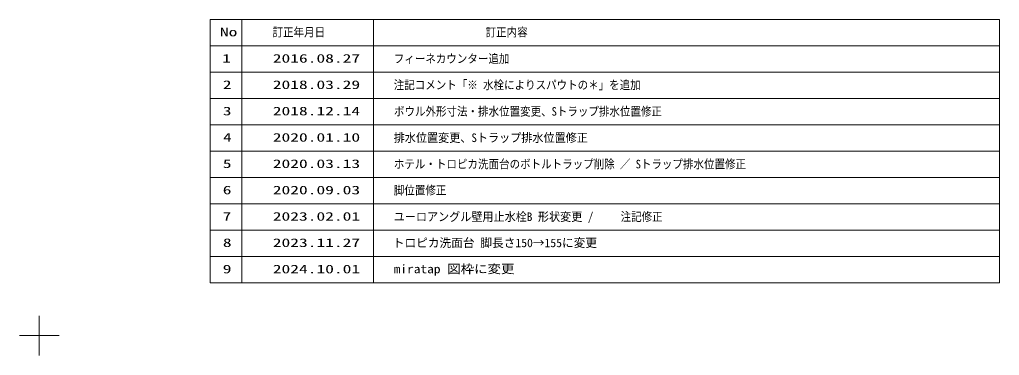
# Model space of a CAD drawing. Units: millimetres, scale not verified. Extents: x -6062 to 6062, y -3045 to 3045.
# Drawn here: x 2338 to 6062, y -3045 to -1770 of the extents above; entities that cross this region are included whole.
import ezdxf
from ezdxf.enums import TextEntityAlignment as Align

# ---------------------------------------------------------------- set-up
doc = ezdxf.new("R2010")
doc.units = ezdxf.units.MM
doc.header["$LTSCALE"] = 20
doc.layers.add('0-0_1図面枠', color=7, linetype='Continuous', lineweight=9)
doc.styles.add('ＭＳ ゴシック', font='')
doc.styles.get('ＭＳ ゴシック').set_extended_font_data('MS Gothic')

# ---------------------------------------------------------------- blocks, each defined once
blk = doc.blocks.new('グループ')
at = {"layer": '0-0_1図面枠'}
for p, q in [((84000, -57900), (84000, -60900)), ((85500, -59400), (82500, -59400))]:
    blk.add_line(p, q, dxfattribs=at)
blk = doc.blocks.new('グループ-1')
at = {"layer": '0-0_1図面枠'}
for p, q in [((99400, -35400), (99400, -55400)), ((109400, -35400), (109400, -55400)), ((97000, -37400), (157000, -37400)), ((97000, -39400), (157000, -39400)), ((97000, -41400), (157000, -41400)), ((97000, -43400), (157000, -43400)), ((97000, -45400), (157000, -45400)), ((97000, -47400), (157000, -47400)), ((97000, -49400), (157000, -49400)), ((97000, -51400), (157000, -51400)), ((97000, -53400), (157000, -53400))]:
    blk.add_line(p, q, dxfattribs=at)
blk.add_lwpolyline([(97000, -35400), (157000, -35400), (157000, -55400), (97000, -55400)], close=True, dxfattribs=at)
blk = doc.blocks.new('図面枠')
at = {"layer": '0-0_1図面枠'}
for name in ['グループ', 'グループ-1']:
    blk.add_blockref(name, (0, 0), dxfattribs=at)
at = {"layer": '0-0_1図面枠', "style": 'ＭＳ ゴシック'}
for s, width, p in [('No', 1.5, (97731, -36863.4)), ('訂正年月日', 0.9, (101734.4, -36876.6)), ('訂正内容', 0.9, (117934.4, -36878.7)), ('1', 1.5, (97896.5, -38865.1)), ('2', 1.5, (97949.9, -40863.4)), ('3', 1.5, (97949.9, -42863.4)), ('4', 1.5, (97965.5, -44863.4)), ('5', 1.5, (97949.9, -46863.4)), ('6', 1.5, (97945.9, -48863.4)), ('7', 1.5, (97934.4, -50863.4)), ('8', 1.5, (97954, -52863.4)), ('9', 1.5, (97945.9, -54863.4))]:
    blk.add_text(s, height=650.9, dxfattribs=dict(at, width=width)).set_placement(p, align=Align.BOTTOM_LEFT)

msp = doc.modelspace()

# ---------------------------------------------------------------- block references
at = {"layer": '0-0_1図面枠', "xscale": 0.05, "yscale": 0.05}
msp.add_blockref('図面枠', (-1787.5, 0), dxfattribs=at)

# ---------------------------------------------------------------- texts
at = {"layer": '0-0_1図面枠', "style": 'ＭＳ ゴシック'}
for s, width, p in [('フィーネカウンター追加', 0.9, (3760, -1944.41)), ('2016.08.27', 1.5, (3300, -1943.26)), ('2018.03.29', 1.5, (3300, -2043.26)), ('注記コメント「※ 水栓によりスパウトの＊」を追加', 0.9, (3759.79, -2044.22)), ('2018.12.14', 1.5, (3300, -2143.26)), ('ボウル外形寸法・排水位置変更、Sトラップ排水位置修正', 0.9, (3760.77, -2144.69)), ('排水位置変更、Sトラップ排水位置修正', 0.95, (3759.79, -2244.69)), ('2020.01.10', 1.5, (3300, -2243.26)), ('2020.03.13', 1.5, (3300, -2343.26)), ('ホテル・トロピカ', 0.9, (3760.4, -2344.69)), ('洗面台のボトルトラップ削除 ／ Sトラップ排水位置修正', 0.9, (4080.43, -2344.69)), ('2020.09.03', 1.5, (3300, -2443.26)), ('脚位置修正', 0.9, (3760.2, -2444.22)), ('2023.02.01', 1.5, (3300, -2543.26)), ('ユーロアングル壁用止水栓B 形状変更 /', 0.95, (3759.79, -2544.71)), ('注記修正', 0.9, (4622.4, -2544.71)), ('2023.11.27', 1.5, (3300, -2643.26)), ('2024.10.01', 1.5, (3300, -2743.26)), ('miratap 図枠に変更', 1.15, (3759.62, -2742.97))]:
    msp.add_text(s, height=32.55, dxfattribs=dict(at, width=width)).set_placement(p, align=Align.BOTTOM_LEFT)
msp.add_text('トロピカ洗面台 脚長さ150→155に変更', height=32.55, dxfattribs=at).set_placement((3756.34, -2643.85), align=Align.BOTTOM_LEFT)

doc.saveas('drawing.dxf')
